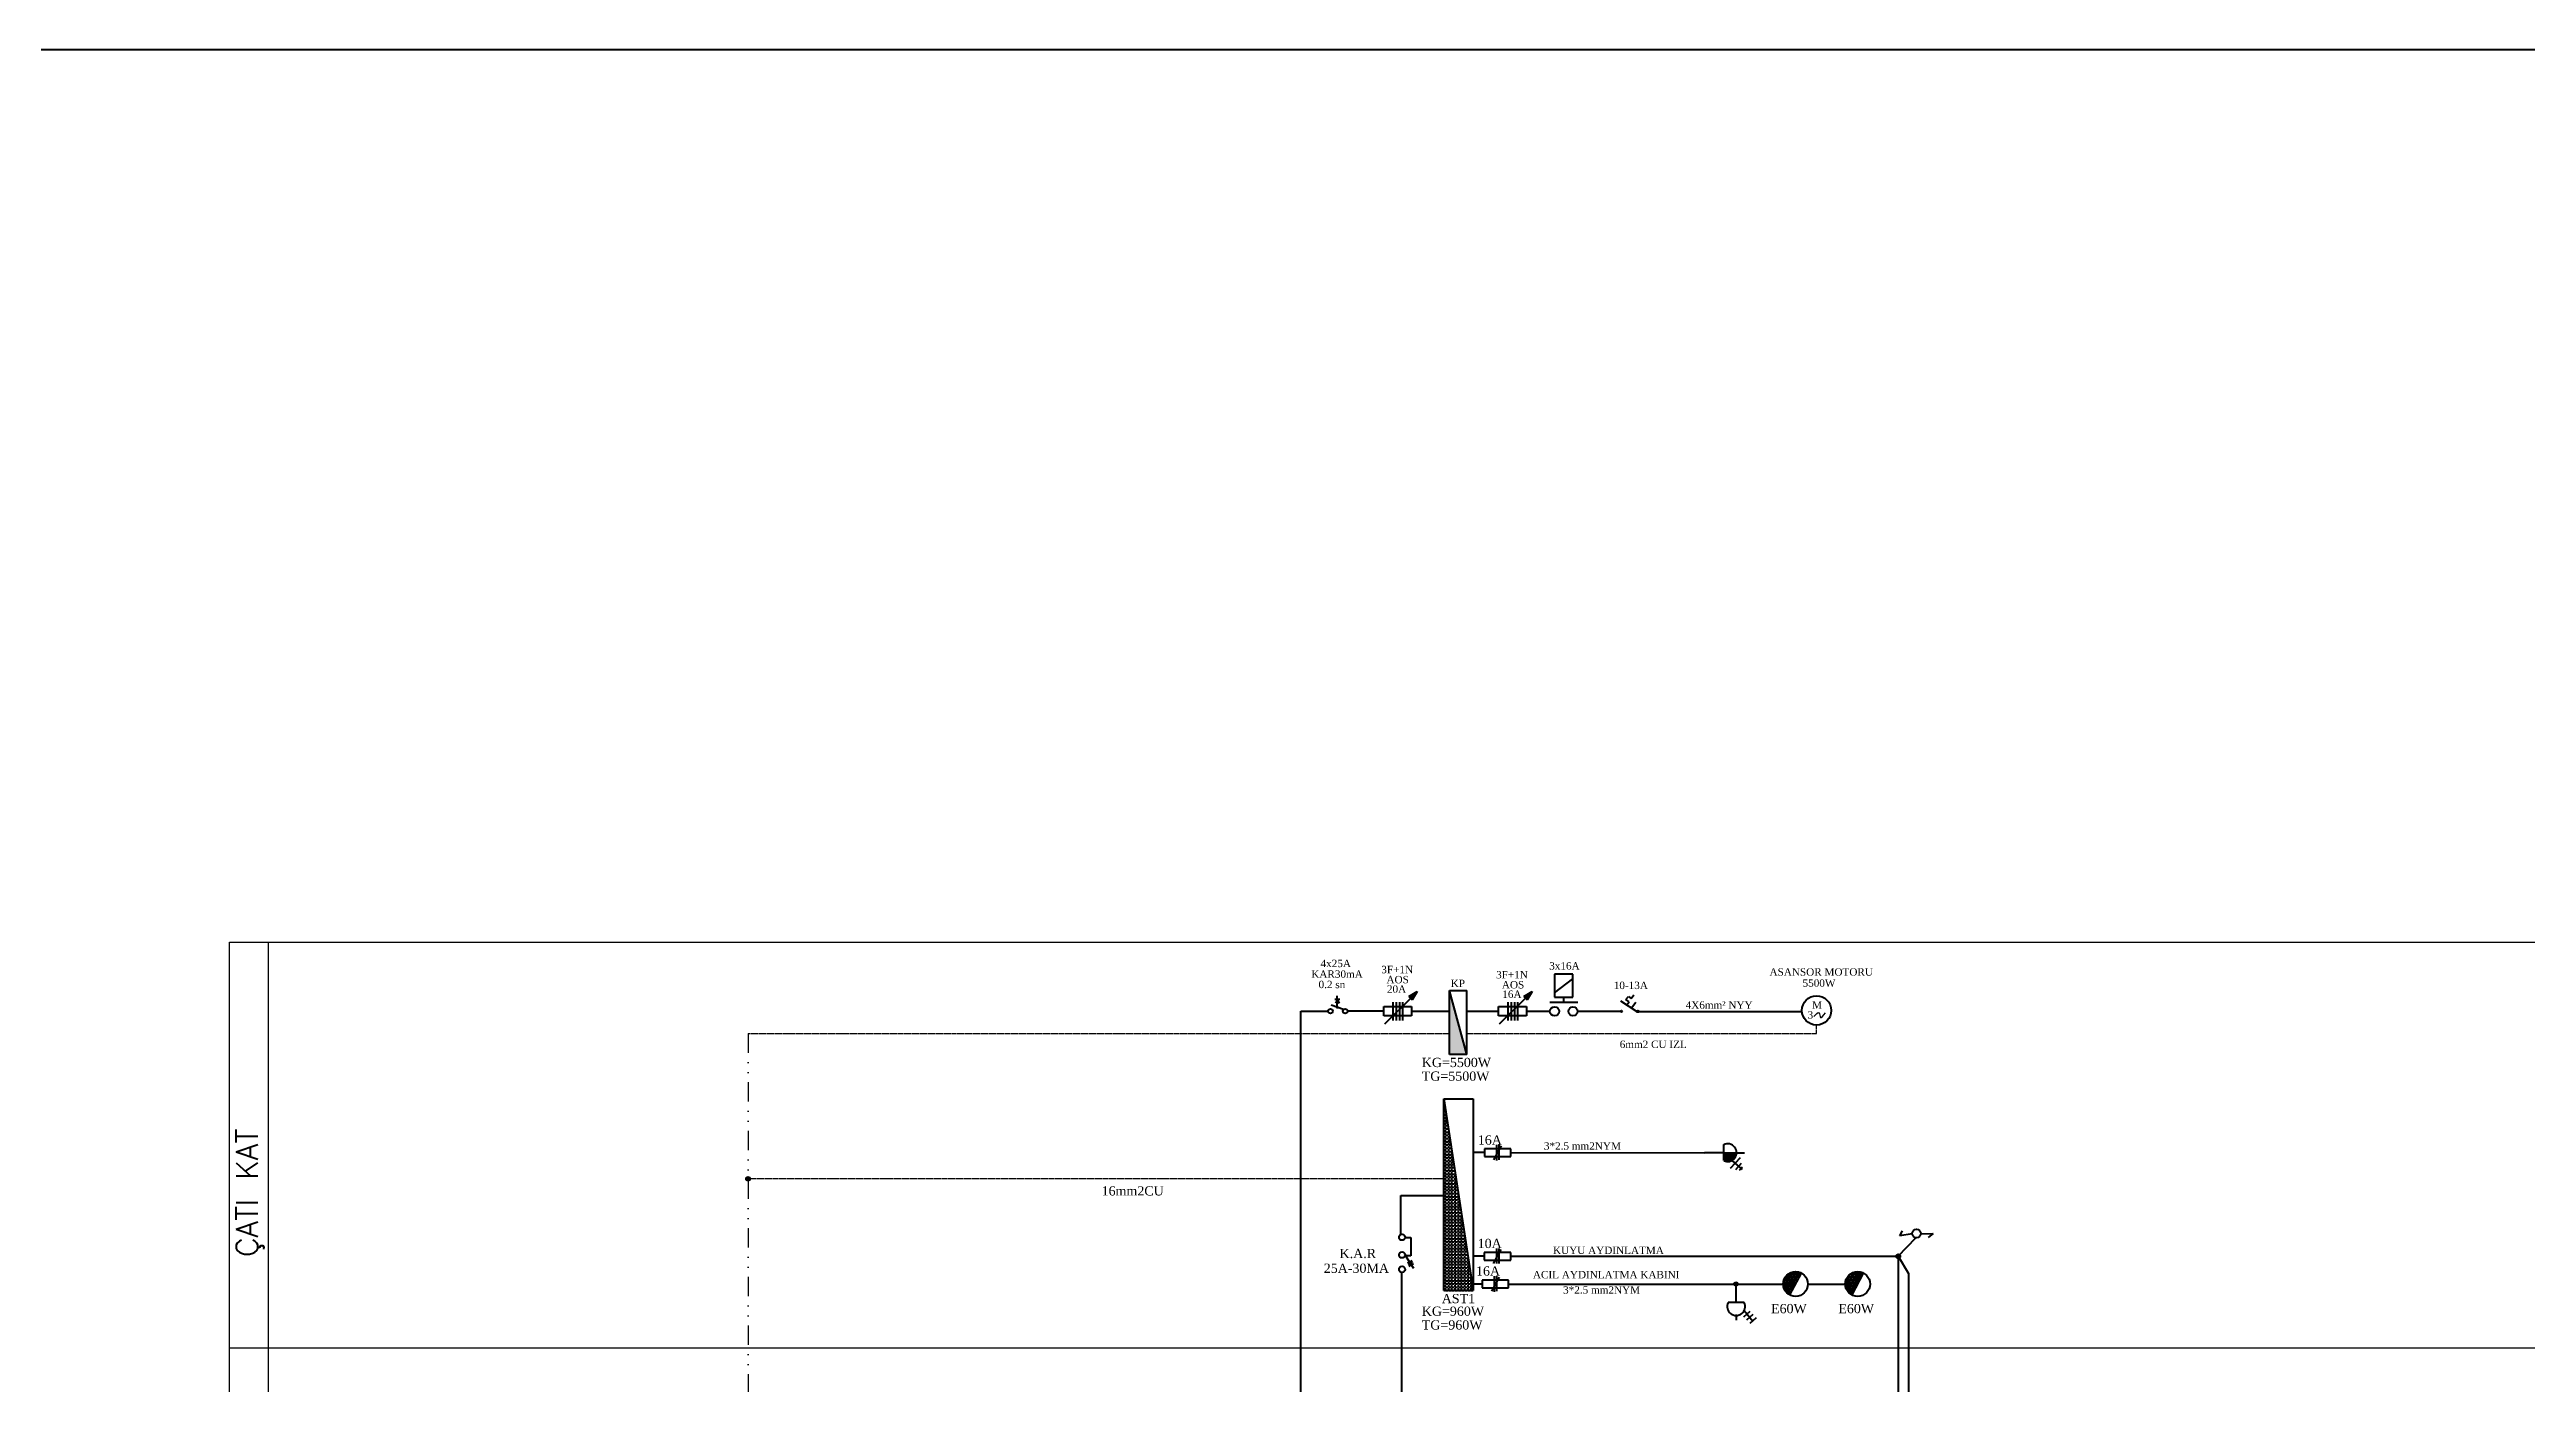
# Model space of a CAD drawing. Header units: metres. Extents: x 134072 to 172200, y 35728 to 38066.
# Drawn here: x 156593 to 158220, y 37191 to 38066 of the extents above; entities that cross this region are included whole.
import ezdxf

# ---------------------------------------------------------------- set-up
doc = ezdxf.new("R2010")
doc.units = ezdxf.units.M
doc.linetypes.add('DASHED', pattern=[0.75, 0.5, -0.25])
doc.linetypes.add('DIVIDE', pattern=[31.75, 12.7, -6.35, 0, -6.35, 0, -6.35])
for name, color, linetype, lineweight in [('E-HAT-PRİZ', 1, 'Continuous', 40), ('ELEKTRİK', 102, 'Continuous', 40), ('TOPRAKLAMA', 10, 'DASHED', 30), ('u_Aydınlatma', 3, 'Continuous', 40)]:
    doc.layers.add(name, color=color, linetype=linetype, lineweight=lineweight)
doc.layers.add('ELEKTIRIK', color=3, linetype='Continuous')
doc.layers.add('YAZI', color=1, linetype='Continuous')
doc.styles.add('AKS', font='BOOKOS.TTF', dxfattribs={"height": 40})
doc.styles.get("Standard").update_dxf_attribs({"font": 'txt.shx'})

# ---------------------------------------------------------------- blocks, each defined once
blk = doc.blocks.new('*X367')
at = {"color": 0}
for p, q in [((8.477, 6.727), (8.554, 6.804)), ((8.483, 6.751), (8.551, 6.818)), ((8.488, 6.72), (8.558, 6.79)), ((8.489, 6.774), (8.547, 6.832)), ((8.495, 6.798), (8.544, 6.847)), ((8.501, 6.821), (8.54, 6.861)), ((8.505, 6.72), (8.561, 6.776)), ((8.507, 6.845), (8.537, 6.875)), ((8.512, 6.868), (8.533, 6.889)), ((8.518, 6.892), (8.529, 6.903)), ((8.523, 6.72), (8.565, 6.762)), ((8.524, 6.916), (8.526, 6.917)), ((8.541, 6.72), (8.568, 6.748)), ((8.558, 6.72), (8.572, 6.733))]:
    blk.add_line(p, q, dxfattribs=at)

msp = doc.modelspace()

# ---------------------------------------------------------------- hatches: boundary and pattern name
at = {"layer": 'ELEKTIRIK'}
for points in [[(157692.5, 37337, 0.554639), (157700.9, 37342.2), (157692.5, 37342.2)], [(157699.1, 37256, 1), (157701.8, 37256, 1)]]:
    msp.add_hatch(color=1, dxfattribs=at).paths.add_polyline_path(points)
h = msp.add_hatch(color=1, dxfattribs=at)
h.paths.add_polyline_path([(157051.7, 37326.5, 0.414214), (157050.2, 37325), (157051.7, 37325)])
h.paths.add_polyline_path([(157053.2, 37325, 0.414214), (157051.7, 37326.5), (157051.7, 37325)])
h.paths.add_polyline_path([(157051.7, 37323.5, 0.414214), (157053.2, 37325), (157051.7, 37325)])
h.paths.add_polyline_path([(157051.7, 37323.5), (157051.7, 37325), (157050.2, 37325, 0.414214)])
at = {"layer": 'u_Aydınlatma'}
for points in [[(157438.7, 37440.4), (157439.9, 37440.4), (157438.7, 37442.5), (157437.5, 37440.4)], [(157512.3, 37406.6), (157523.8, 37406.6), (157512.3, 37448.6)], [(157808.5, 37274.2, 1), (157805.8, 37274.2, 1)]]:
    msp.add_hatch(color=1, dxfattribs=at).paths.add_polyline_path(points)
h = msp.add_hatch(dxfattribs=at)
h.set_pattern_fill('ANGLE', color=1, scale=0.303789, style=0)
h.set_pattern_definition([(360, (151258.427, 36937.7118), (5e-16, 2.121965), [1.5432473, -0.5787177]), (90, (151258.427, 36937.7118), (-2.121965, 6e-16), [1.5432473, -0.5787177])])
h.paths.add_polyline_path([(157508.6, 37377.5), (157508.6, 37251.7), (157527.9, 37251.7)])
h = msp.add_hatch(dxfattribs=at)
h.set_pattern_fill('NET3', color=1, scale=0.607578, angle=62.2233, style=0)
h.set_pattern_definition([(62.2232575, (512427.2634, -1663400.7942), (-1.7067740252, 0.8989946452), []), (122.2232575, (512427.2634, -1663400.7942), (-1.6319392132, -1.0286123417), []), (182.2232575, (512427.2634, -1663400.7942), (0.074834812, -1.9276069869), [])])
h.paths.add_polyline_path([(157735.9, 37248.8), (157743.5, 37263.2, 1)])
h = msp.add_hatch(dxfattribs=at)
h.set_pattern_fill('NET3', color=1, scale=0.607578, angle=62.2233, style=0)
h.set_pattern_definition([(62.2232575, (512468.0914, -1663400.7942), (-1.7067740252, 0.8989946452), []), (122.2232575, (512468.0914, -1663400.7942), (-1.6319392132, -1.0286123417), []), (182.2232575, (512468.0914, -1663400.7942), (0.074834812, -1.9276069869), [])])
h.paths.add_polyline_path([(157776.8, 37248.8), (157784.3, 37263.2, 1)])

# ---------------------------------------------------------------- linework, layer by layer
at = {"layer": 'E-HAT-PRİZ', "linetype": 'ByBlock'}
for p, q in [((157692.5, 37342.2), (157679.8, 37342.2)), ((157692.5, 37337), (157692.5, 37347.5)), ((157692.5, 37342.2), (157700.9, 37342.2)), ((157697, 37332.1), (157703.5, 37339)), ((157697.8, 37337.1), (157704.6, 37331.2)), ((157701.1, 37342.2), (157706.1, 37342.2)), ((157700.4, 37331.2), (157704.1, 37335.4)), ((157702.9, 37330.7), (157704.9, 37333))]:
    msp.add_line(p, q, dxfattribs=at)
msp.add_arc((157695.1, 37342.2), 5.85, 243.9421, 116.0579, dxfattribs=at)
at = {"layer": 'ELEKTIRIK', "color": 0}
for p, q in [((156711.1, 35821.6), (156711.1, 37480.4)), ((156711.1, 37480.4), (159230.6, 37480.4)), ((156736.5, 37480.4), (156736.5, 35821.6)), ((156711.1, 37214.2), (158243.4, 37214.2))]:
    msp.add_line(p, q, dxfattribs=at)
at = {"layer": 'ELEKTIRIK', "color": 1, "linetype": 'DASHED', "lineweight": 30}
for p, q in [((157051.7, 37420.4), (157512.3, 37420.4)), ((157523.8, 37420.4), (157753.5, 37420.4)), ((157753.5, 37420.4), (157753.5, 37426)), ((157753.5, 37420.4), (157753.5, 37420.4)), ((157508.6, 37325), (157051.7, 37325))]:
    msp.add_line(p, q, dxfattribs=at)
at = {"layer": 'ELEKTIRIK', "color": 1}
for p, q in [((157050.2, 37325), (157053.2, 37325)), ((157051.7, 37326.5), (157051.7, 37323.5))]:
    msp.add_line(p, q, dxfattribs=at)
for centre, radius in [((157051.7, 37325), 1.5), ((157700.5, 37256), 1.37)]:
    msp.add_circle(centre, radius, dxfattribs=at)
at = {"layer": 'ELEKTRİK'}
msp.add_line((135359.3, 38066.3, 127785.9), (172199.8, 38066.3, 127785.9), dxfattribs=at)
at = {"layer": 'TOPRAKLAMA', "color": 1, "linetype": 'DIVIDE', "lineweight": 30}
msp.add_line((157051.7, 37420.4), (157051.7, 36241.5), dxfattribs=at)
at = {"layer": 'u_Aydınlatma', "color": 1}
for p, q in [((157581.4, 37459.4), (157581.4, 37444.2)), ((157593.5, 37459.4), (157581.4, 37459.4)), ((157581.4, 37447.2), (157593.5, 37456.3)), ((157593.5, 37444.2), (157593.5, 37459.4)), ((157414.8, 36468.1), (157414.8, 37435.1)), ((157414.8, 37435.1), (157432.7, 37435.1)), ((157442.8, 37436.2), (157434.6, 37439)), ((157440.3, 37442.8), (157437.1, 37442.8)), ((157438.7, 37442.5), (157437.5, 37440.4)), ((157438.4, 37438.3), (157438.4, 37437)), ((157438.7, 37442.8), (157438.7, 37445.1)), ((157438.7, 37442.5), (157439.9, 37440.4)), ((157438.7, 37437.6), (157438.7, 37440.4)), ((157438.8, 37438.1), (157438.8, 37436.9)), ((157439.2, 37438), (157439.2, 37436.8)), ((157469.2, 37435), (157445.4, 37435)), ((157469.2, 37432), (157469.2, 37438.1)), ((157469.2, 37438.1), (157487.4, 37438.1)), ((157486.9, 37443.6), (157469.7, 37426.5)), ((157475.2, 37441.1), (157475.2, 37429)), ((157477.4, 37441.1), (157477.4, 37429)), ((157479.5, 37441.1), (157479.5, 37429)), ((157481.6, 37441.1), (157481.6, 37429)), ((157485.8, 37444.7), (157491.2, 37447.9)), ((157485.8, 37444.7), (157487.9, 37442.6)), ((157487.4, 37438.1), (157487.4, 37432)), ((157487.4, 37435), (157512.3, 37435)), ((157491.2, 37447.9), (157487.9, 37442.6)), ((157512.3, 37406.6), (157512.3, 37448.6)), ((157512.3, 37448.6), (157523.8, 37448.6)), ((157523.8, 37406.6), (157512.3, 37448.6)), ((157523.8, 37406.6), (157523.8, 37448.6)), ((157523.8, 37435), (157544.6, 37435)), ((157544.6, 37432), (157544.6, 37438.1)), ((157544.6, 37438.1), (157562.9, 37438.1)), ((157562.3, 37443.6), (157545.1, 37426.5)), ((157550.7, 37441.1), (157550.7, 37429)), ((157552.8, 37441.1), (157552.8, 37429)), ((157555, 37441.1), (157555, 37429)), ((157557.1, 37441.1), (157557.1, 37429)), ((157561.3, 37444.7), (157566.6, 37447.9)), ((157561.3, 37444.7), (157563.4, 37442.6)), ((157562.9, 37438.1), (157562.9, 37432)), ((157562.9, 37435), (157578.4, 37435)), ((157566.6, 37447.9), (157563.4, 37442.6)), ((157578.4, 37441.1), (157596.6, 37441.1)), ((157581.4, 37444.2), (157593.5, 37444.2)), ((157587.5, 37441.1), (157587.5, 37444.2)), ((157596.6, 37435), (157624.8, 37435)), ((157635.7, 37434.7), (157625, 37441.7)), ((157628.3, 37442.7), (157629.9, 37444.8)), ((157630.5, 37441.3), (157628.3, 37442.7)), ((157628.9, 37439.2), (157630.5, 37441.3)), ((157629.9, 37444.8), (157631.8, 37443.5)), ((157631.8, 37443.5), (157633.4, 37445.8)), ((157631.9, 37437.2), (157634.7, 37441.1)), ((157636.7, 37434.9), (157743.9, 37434.9)), ((157487.4, 37432), (157469.2, 37432)), ((157562.9, 37432), (157544.6, 37432)), ((157523.8, 37406.6), (157512.3, 37406.6)), ((157508.6, 37377.5), (157527.9, 37251.7)), ((157508.6, 37377.5), (157527.9, 37377.5)), ((157508.6, 37251.7), (157508.6, 37377.5)), ((157527.9, 37377.5), (157527.9, 37251.7)), ((157535.3, 37342.3), (157527.9, 37342.3)), ((157535.3, 37344.7), (157535.3, 37339.8)), ((157552.7, 37344.7), (157535.3, 37344.7)), ((157535.3, 37339.8), (157552.7, 37339.8)), ((157541.5, 37337.6), (157546.5, 37346.7)), ((157543.2, 37347.3), (157543.2, 37337.1)), ((157544.7, 37347.4), (157544.7, 37337.5)), ((157552.7, 37339.8), (157552.7, 37344.7)), ((157552.7, 37342.3), (157679.8, 37342.2)), ((157480.5, 37314), (157508.4, 37314)), ((157480.5, 37288.3), (157480.5, 37314)), ((157808.1, 37287.7), (157810, 37291)), ((157816.3, 37288.9), (157808.1, 37287.7)), ((157821.9, 37289), (157830, 37289.1)), ((157830, 37289.1), (157826.8, 37286.6)), ((157483.3, 37286.6), (157487, 37286.6)), ((157487, 37274.4), (157483.3, 37274.4)), ((157483.4, 37274.4), (157488.8, 37266.3)), ((157487, 37286.6), (157487, 37274.4)), ((157535.2, 37274.2), (157527.9, 37274.2)), ((157535.2, 37276.6), (157535.2, 37271.7)), ((157552.6, 37276.6), (157535.2, 37276.6)), ((157541.4, 37269.5), (157546.4, 37278.6)), ((157543.2, 37279.3), (157543.2, 37269.5)), ((157544.7, 37279.3), (157544.7, 37269.5)), ((157552.6, 37271.7), (157552.6, 37276.6)), ((157552.6, 37274.2), (157807.1, 37274.2)), ((157807.1, 37274.2), (157818.8, 37286.4)), ((157807.1, 37274.2), (157807.1, 36243.2)), ((157807.1, 37274.2), (157813.9, 37263)), ((157481, 36376.6), (157481, 37263.6)), ((157484.9, 37269.8), (157487.9, 37271.5)), ((157485.4, 37268.6), (157488.3, 37270.7)), ((157485.8, 37267.7), (157488.7, 37269.4)), ((157533.8, 37256), (157527.2, 37256)), ((157533.8, 37258.5), (157533.8, 37253.5)), ((157551.2, 37258.5), (157533.8, 37258.5)), ((157535.2, 37271.7), (157552.6, 37271.7)), ((157540.3, 37251.4), (157545.3, 37260.5)), ((157541.8, 37261.1), (157541.8, 37250.9)), ((157543.3, 37261.1), (157543.3, 37251.3)), ((157551.2, 37253.5), (157551.2, 37258.5)), ((157551.2, 37256), (157731.6, 37256)), ((157735.9, 37248.8), (157743.5, 37263.2)), ((157747.8, 37256), (157772.4, 37256)), ((157776.8, 37248.8), (157784.3, 37263.2)), ((157813.9, 37263), (157813.9, 36224.6)), ((157527.9, 37251.7), (157508.6, 37251.7)), ((157533.8, 37253.5), (157551.2, 37253.5)), ((157705.9, 37243.8), (157695.4, 37243.8)), ((157700.7, 37243.8), (157700.7, 37254.7)), ((157700.7, 37236), (157700.7, 37232.3)), ((157709.6, 37238), (157705.4, 37234.3)), ((157705.9, 37238.5), (157711.7, 37231.7)), ((157711.7, 37235.9), (157707.5, 37232.2)), ((157713.8, 37233.8), (157709.6, 37230.1))]:
    msp.add_line(p, q, dxfattribs=at)
for centre, radius in [((157434.2, 37435.1), 1.53), ((157443.9, 37435.1), 1.53), ((157581.4, 37435), 3.04), ((157593.5, 37435), 3.04), ((157625.3, 37435), 0.551), ((157636.1, 37434.9), 0.551), ((157753.5, 37435.6), 9.59), ((157481.3, 37286.7), 2.03), ((157819.1, 37289.2), 2.81), ((157481.3, 37275.1), 2.03), ((157807.1, 37274.2), 1.37), ((157481.3, 37265.6), 2.03), ((157739.7, 37256), 8.11), ((157780.5, 37256), 8.11)]:
    msp.add_circle(centre, radius, dxfattribs=at)
msp.add_arc((157700.7, 37241.2), 5.85, 153.9421, 26.0579, dxfattribs=at)
at = {"layer": 'YAZI', "color": 7}
msp.add_spline([(157751.7, 37431.5), (157755.2, 37434), (157756, 37431), (157759.3, 37434)], degree=3, dxfattribs=at)

# ---------------------------------------------------------------- block references
at = {"layer": 'u_Aydınlatma', "color": 1, "extrusion": (0, 0, -1), "xscale": -30.37888319389227, "yscale": 30.37888319395279, "zscale": -30.37888319395279, "rotation": 45.00000000018865}
for p in [(-157159.4, 37482.4), (-157234.9, 37482.4)]:
    msp.add_blockref('*X367', p, dxfattribs=at)

# ---------------------------------------------------------------- texts
at = {"layer": 'ELEKTIRIK', "color": 0}
msp.add_text('ÇATI KAT', height=14.15, rotation=90, dxfattribs=at).set_placement((156729.7, 37273.8))
at = {"layer": 'YAZI', "color": 7, "style": 'AKS'}
for s, height, p in [('4x25A', 4.86, (157427.7, 37464)), ('3x16A', 4.86, (157577.9, 37462.4)), ('KAR30mA', 4.86, (157421.6, 37457)), ('0.2 sn', 4.86, (157426.4, 37450.2)), ('3F+1N', 4.86, (157467.6, 37460)), ('AOS', 4.86, (157471, 37453.4)), ('20A', 4.86, (157471.3, 37447.2)), ('KP', 4.86, (157513.2, 37450.9)), ('3F+1N', 4.86, (157543, 37456.6)), ('AOS', 4.86, (157546.8, 37450)), ('10-13A', 4.86, (157620.3, 37449.6)), ('ASANSOR MOTORU', 4.861, (157722.6, 37458.4)), ('5500W', 4.86, (157744.3, 37451.1)), ('16A', 4.86, (157547.1, 37443.8)), ('4X6mm² NYY', 4.86, (157667.5, 37436.7, -417.9)), ('3', 4.86, (157747.6, 37430.2)), ('M', 4.86, (157750.6, 37436.7)), ('KG=5500W', 6.08, (157494.2, 37398.4)), ('6mm2 CU IZL', 4.861, (157624.2, 37410.9)), ('TG=5500W', 6.08, (157494.2, 37389.4)), ('16A', 6.08, (157531, 37347.5)), ('3*2.5 mm2NYM', 4.861, (157574.4, 37344.2)), ('16mm2CU', 6.08, (157283.9, 37314.1)), ('K.A.R', 6.08, (157440.2, 37273)), ('10A', 6.08, (157530.9, 37279.6)), ('KUYU AYDINLATMA', 4.861, (157580.4, 37275.7)), ('25A-30MA', 6.08, (157429.8, 37263.3)), ('16A', 6.08, (157529.8, 37261.5)), ('ACIL AYDINLATMA KABINI', 4.861, (157567.2, 37259.7)), ('KG=960W', 6.08, (157494.2, 37235.1)), ('AST1', 6.08, (157507.3, 37243.4)), ('3*2.5 mm2NYM', 4.861, (157587, 37249.7)), ('TG=960W', 6.08, (157494.2, 37226.1))]:
    msp.add_text(s, height=height, dxfattribs=at).set_placement(p)
at = {"layer": 'YAZI', "color": 7, "char_height": 6.08, "width": 1377.676, "attachment_point": 1, "style": 'AKS'}
for insert in [(157723.6, 37242.9), (157767.8, 37242.9)]:
    msp.add_mtext('E60W', dxfattribs=dict(at, insert=insert))

doc.saveas('drawing.dxf')
